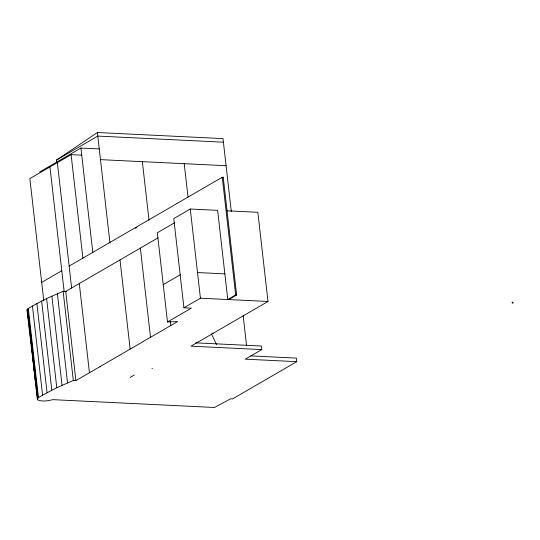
<?xml version="1.0" encoding="UTF-8"?>
<svg xmlns="http://www.w3.org/2000/svg" width="540" height="540" viewBox="0 0 540 540"><rect width="100%" height="100%" fill="white"/><g stroke="black" fill="none" stroke-linecap="round" stroke-linejoin="round"><path stroke-width="0.81" d="M250.688 355.887L296.359 358.101L296.764 361.665L232.585 398.905L230.627 398.81L214.441 407.484L52.839 399.654C47.932 400.808 42.289 401.969 37.517 399.809L27 309.974L28.296 308.488L32.441 305.991L46.622 298.532L63.146 291.296L66.4 291.452M37.159 399.155L38.455 397.663L42.599 395.165L56.781 387.713L73.305 380.471L75.884 380.599L177.653 321.543L167.494 321.975L157.336 232.794L174.67 222.73M56.828 162.533L56.538 160.029L97.389 132.516L222.993 138.598L231.323 211.707M56.538 160.029L97.794 136.087L223.398 142.169M39.663 171.983L80.919 148.041L99.259 148.925M81.729 155.176L71.111 154.656L29.855 178.598L43.794 300.908M69.147 266.085L222.257 177.235L223.222 177.282L236.635 295.002L228.751 299.579L268.009 301.475L257.85 212.294L226.942 210.803M41.681 282.4L61.776 270.736M135.439 228.224L136.89 227.381M221.792 178.112L223.222 177.282M183.931 307.78L200.435 298.202L227.786 299.531L217.627 210.35L190.276 209.027L173.772 218.599L183.931 307.78L191.335 308.138L167.494 321.975M158.038 237.843L65.718 291.418L75.884 380.599M163.242 284.634L180.576 274.57M227.786 299.531L235.669 294.955L236.635 295.002M130.1 377.46L134.318 375.01M268.009 301.475L190.991 346.167L261.785 349.596L261.374 346.025L195.642 342.846M261.785 349.596L245.282 359.174L296.764 361.665M100.481 159.631L226.085 165.713M197.512 272.551L224.863 273.875M212.625 333.295L213.138 333.315M151.976 368.489L152.489 368.51M27 309.974L27.358 310.635M211.457 333.848L216.466 344.534M243.135 315.36L246.564 345.492M222.257 177.235L235.669 294.955M190.276 209.027L200.435 298.202M184.214 163.681L188.028 197.134M170.39 321.314L170.863 325.478M142.344 161.656L149.02 220.199M140.353 248.11L150.512 337.291M119.995 259.922L130.16 349.103M97.389 132.516L109.978 243.013M80.919 148.041L92.867 252.909M100.069 366.559L100.13 367.052M71.111 154.656L82.897 258.107M79.292 283.547L89.451 372.721M57.362 162.641L71.658 288.103M49.95 166.941L64.139 291.458M63.146 291.296L73.305 380.471M57.389 293.679L67.547 382.86M51.881 296.096L62.039 385.27M46.622 298.532L56.781 387.713M41.627 301.003L51.786 390.177M36.895 303.487L47.054 392.668M32.441 305.991L42.599 395.165M28.296 308.488L38.455 397.663M27.851 308.833L38.009 398.014M27.317 309.238L37.483 398.419M27.452 311.465L27.837 314.8M28.026 316.467L28.309 318.965M28.593 321.469L28.877 323.966M29.16 326.471L29.45 328.968M29.734 331.466L29.923 333.133M30.206 335.637L30.49 338.135M30.78 340.639L31.064 343.136M31.347 345.634L31.631 348.138M31.82 349.805L32.11 352.303M32.393 354.807L32.677 357.305M32.866 358.972L33.244 362.306M33.44 363.974L33.723 366.471M34.007 368.975L34.29 371.473M34.574 373.977L34.864 376.475M35.053 378.142L35.336 380.639M35.62 383.144L35.903 385.641M36.194 388.145L36.477 390.643M36.761 393.14L36.95 394.808M37.233 397.312L37.517 399.809M512.885 302.279L512.143 302.042L512.258 303.041L513 303.278L512.885 302.279"/></g></svg>
